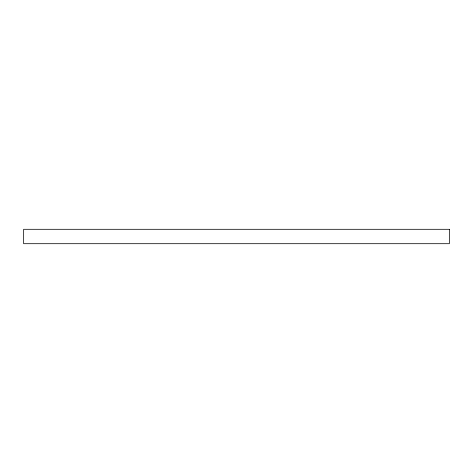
<?xml version="1.0" encoding="UTF-8"?>
<svg xmlns="http://www.w3.org/2000/svg" width="473" height="473" viewBox="0 0 473 473"><rect width="100%" height="100%" fill="white"/><g stroke="black" fill="none" stroke-linecap="round" stroke-linejoin="round"><path stroke-width="0.71" d="M449.35 229.304L23.65 229.304L23.65 243.696L449.35 243.696L449.35 229.304"/></g></svg>
